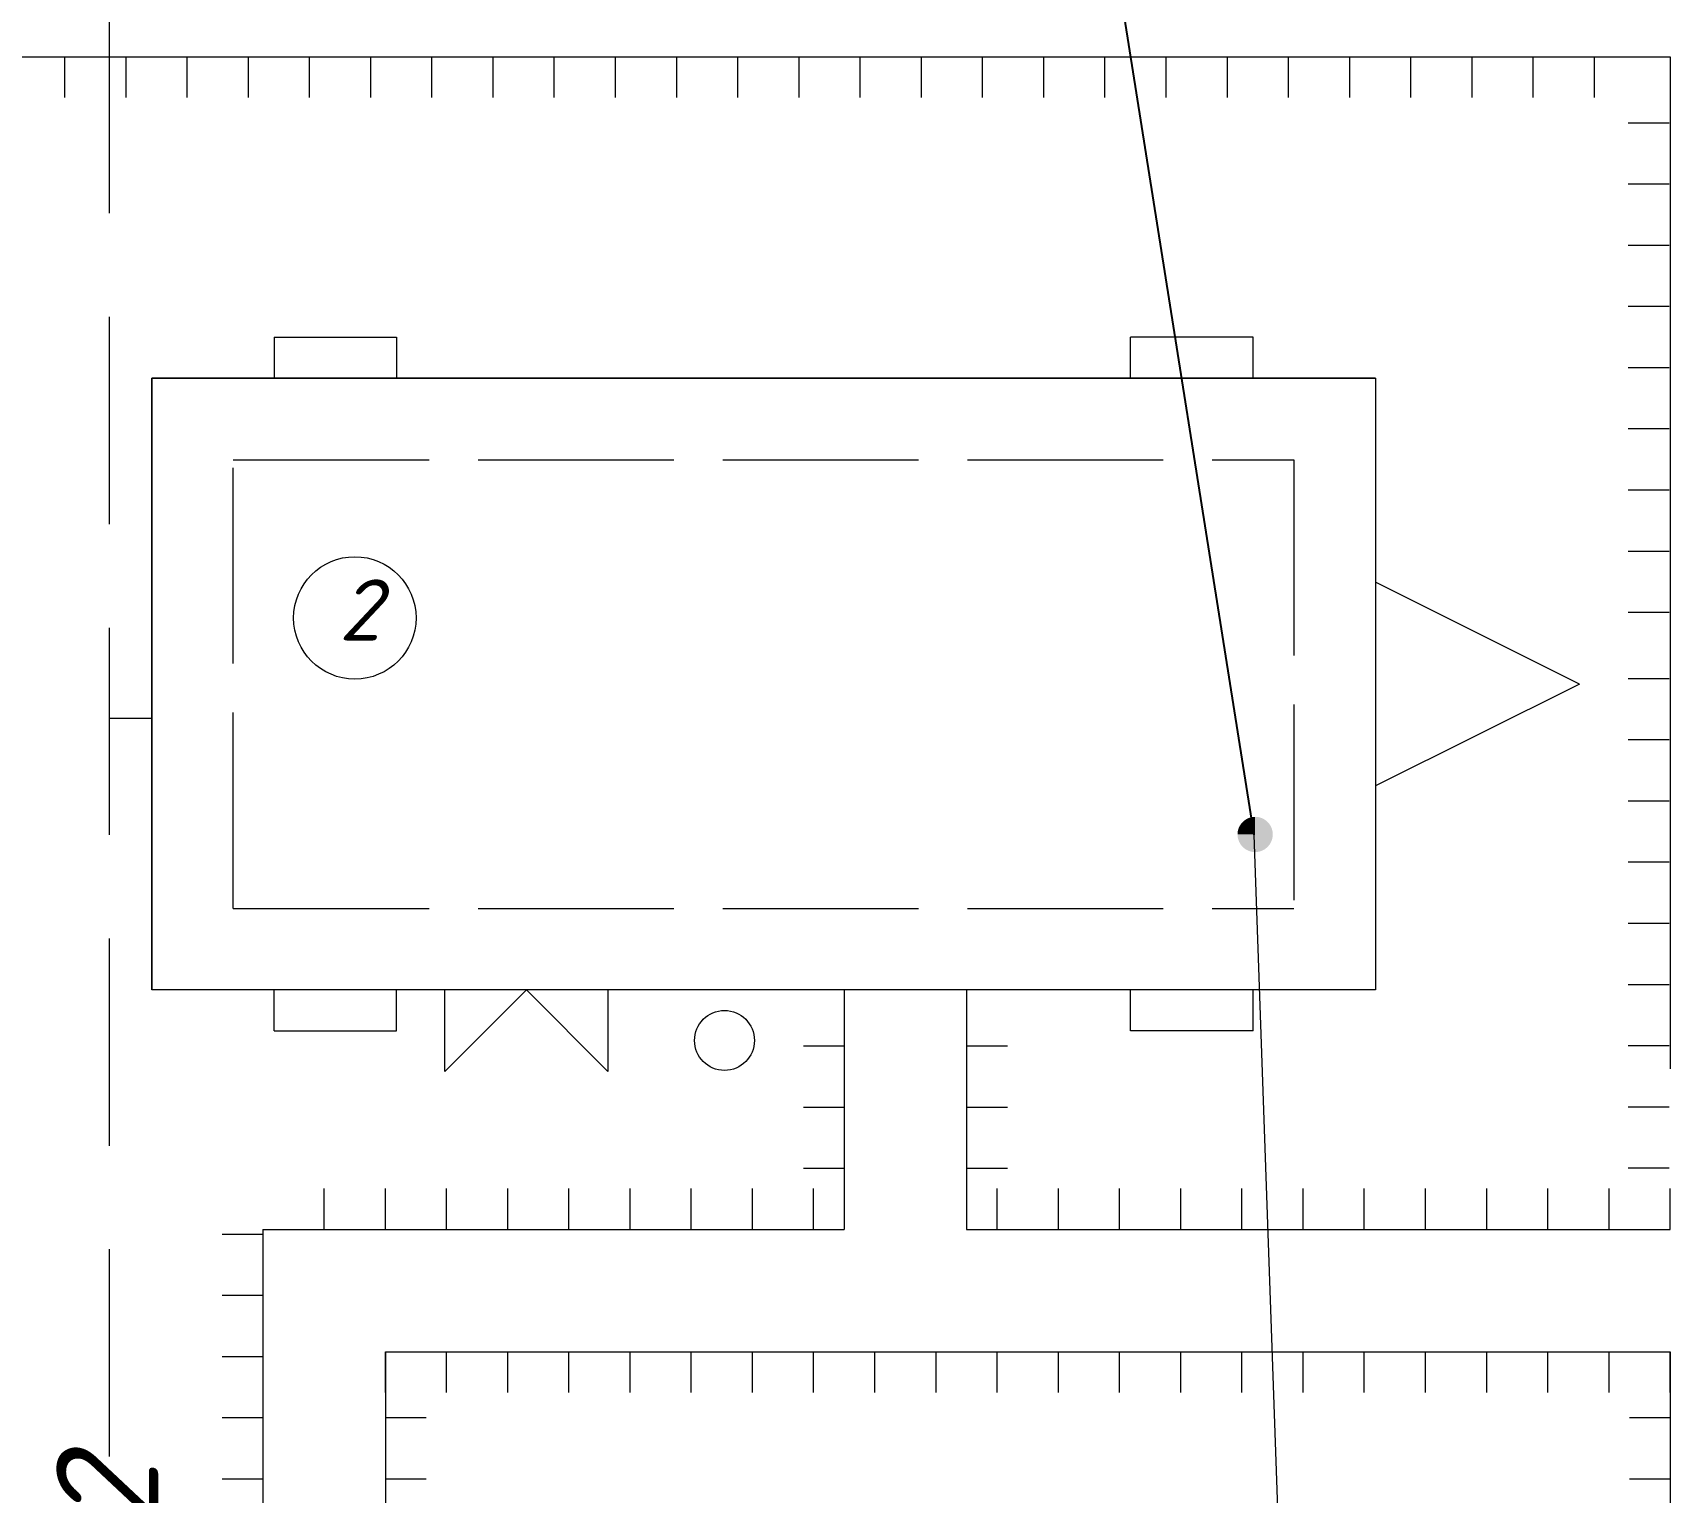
# Model space of a CAD drawing. Header units: millimetres. Extents: x 27137 to 30937, y -4667 to -569.
# Drawn here: x 28946.97 to 28987.11, y -2575.11 to -2539.33 of the extents above; entities that cross this region are included whole.
import ezdxf

# ---------------------------------------------------------------- set-up
doc = ezdxf.new("R2010")
doc.units = ezdxf.units.MM
doc.header["$LTSCALE"] = 0.4
doc.linetypes.add('ACAD_ISO02W100', pattern=[15, 12, -3])
doc.linetypes.add('штриховаяX2', pattern=[38.1, 25.4, -12.7])
doc.styles.add('Isocpeur', font='isocpeui.ttf', dxfattribs={"height": 2.5})

msp = doc.modelspace()

# ---------------------------------------------------------------- hatches: boundary and pattern name
at = {"lineweight": 15}
h = msp.add_hatch(color=256, dxfattribs=at)
h.dxf.hatch_style = 1
h.paths.add_polyline_path([(28976.5017, -2558.9843), (28976.9343, -2558.9843), (28977.3668, -2558.9843, -1)])
h.paths.add_polyline_path([(28976.9343, -2558.5518, -0.4142136), (28977.3668, -2558.9843), (28976.9343, -2558.9843)])
h = msp.add_hatch(color=256, dxfattribs=at)
h.dxf.hatch_style = 1
h.paths.add_polyline_path([(28976.9343, -2558.5518), (28976.9343, -2558.9843), (28976.5017, -2558.9843, -0.4142136)])

# ---------------------------------------------------------------- linework, layer by layer
at = {"ltscale": 0.5}
msp.add_line((28976.9091, -2558.9914), (28971.8391, -2526.9957), dxfattribs=at)
at = {"linetype": 'штриховаяX2', "lineweight": 15, "ltscale": 0.5}
msp.add_line((28948.8411, -2531.0555), (28948.8411, -2574.7976), dxfattribs=at)
at = {"lineweight": 15}
for p, q in [((28939.3395, -2539.9192), (28987.1105, -2539.9192)), ((28947.7525, -2540.9192), (28947.7525, -2539.9192)), ((28947.7525, -2540.9192), (28947.7525, -2539.9192)), ((28949.2525, -2540.9192), (28949.2525, -2539.9192)), ((28949.2525, -2540.9192), (28949.2525, -2539.9192)), ((28950.7525, -2540.9192), (28950.7525, -2539.9192)), ((28950.7525, -2540.9192), (28950.7525, -2539.9192)), ((28952.2525, -2540.9192), (28952.2525, -2539.9192)), ((28952.2525, -2540.9192), (28952.2525, -2539.9192)), ((28953.7525, -2540.9192), (28953.7525, -2539.9192)), ((28953.7525, -2540.9192), (28953.7525, -2539.9192)), ((28953.7525, -2540.9192), (28953.7525, -2539.9192)), ((28953.7525, -2540.9192), (28953.7525, -2539.9192)), ((28955.2525, -2540.9192), (28955.2525, -2539.9192)), ((28955.2525, -2540.9192), (28955.2525, -2539.9192)), ((28956.7525, -2540.9192), (28956.7525, -2539.9192)), ((28956.7525, -2540.9192), (28956.7525, -2539.9192)), ((28958.2525, -2540.9192), (28958.2525, -2539.9192)), ((28958.2525, -2540.9192), (28958.2525, -2539.9192)), ((28959.7525, -2540.9192), (28959.7525, -2539.9192)), ((28959.7525, -2540.9192), (28959.7525, -2539.9192)), ((28961.2525, -2540.9192), (28961.2525, -2539.9192)), ((28961.2525, -2540.9192), (28961.2525, -2539.9192)), ((28962.7525, -2540.9192), (28962.7525, -2539.9192)), ((28962.7525, -2540.9192), (28962.7525, -2539.9192)), ((28964.2525, -2540.9192), (28964.2525, -2539.9192)), ((28964.2525, -2540.9192), (28964.2525, -2539.9192)), ((28964.2525, -2540.9192), (28964.2525, -2539.9192)), ((28964.2525, -2540.9192), (28964.2525, -2539.9192)), ((28965.7525, -2540.9192), (28965.7525, -2539.9192)), ((28965.7525, -2540.9192), (28965.7525, -2539.9192)), ((28967.2525, -2540.9192), (28967.2525, -2539.9192)), ((28967.2525, -2540.9192), (28967.2525, -2539.9192)), ((28968.7525, -2540.9192), (28968.7525, -2539.9192)), ((28968.7525, -2540.9192), (28968.7525, -2539.9192)), ((28970.2525, -2540.9192), (28970.2525, -2539.9192)), ((28970.2525, -2540.9192), (28970.2525, -2539.9192)), ((28971.7525, -2540.9192), (28971.7525, -2539.9192)), ((28971.7525, -2540.9192), (28971.7525, -2539.9192)), ((28973.2525, -2540.9192), (28973.2525, -2539.9192)), ((28973.2525, -2540.9192), (28973.2525, -2539.9192)), ((28974.7525, -2540.9192), (28974.7525, -2539.9192)), ((28974.7525, -2540.9192), (28974.7525, -2539.9192)), ((28974.7525, -2540.9192), (28974.7525, -2539.9192)), ((28974.7525, -2540.9192), (28974.7525, -2539.9192)), ((28976.2525, -2540.9192), (28976.2525, -2539.9192)), ((28976.2525, -2540.9192), (28976.2525, -2539.9192)), ((28977.7525, -2540.9192), (28977.7525, -2539.9192)), ((28977.7525, -2540.9192), (28977.7525, -2539.9192)), ((28979.2525, -2540.9192), (28979.2525, -2539.9192)), ((28979.2525, -2540.9192), (28979.2525, -2539.9192)), ((28980.7525, -2540.9192), (28980.7525, -2539.9192)), ((28980.7525, -2540.9192), (28980.7525, -2539.9192)), ((28982.2525, -2540.9192), (28982.2525, -2539.9192)), ((28982.2525, -2540.9192), (28982.2525, -2539.9192)), ((28983.7525, -2540.9192), (28983.7525, -2539.9192)), ((28983.7525, -2540.9192), (28983.7525, -2539.9192)), ((28985.2525, -2540.9192), (28985.2525, -2539.9192)), ((28985.2525, -2540.9192), (28985.2525, -2539.9192)), ((28987.1105, -2539.9192), (28987.1105, -2564.7342)), ((28987.0811, -2541.5431), (28986.0811, -2541.5431)), ((28987.0811, -2541.5431), (28986.0811, -2541.5431)), ((28987.0811, -2541.5431), (28986.0811, -2541.5431)), ((28987.0811, -2541.5431), (28986.0811, -2541.5431)), ((28987.0811, -2541.5431), (28986.0811, -2541.5431)), ((28987.0811, -2541.5431), (28986.0811, -2541.5431)), ((28987.0811, -2541.5431), (28986.0811, -2541.5431)), ((28987.0811, -2541.5431), (28986.0811, -2541.5431)), ((28987.0811, -2541.5431), (28986.0811, -2541.5431)), ((28987.0811, -2541.5431), (28986.0811, -2541.5431)), ((28987.0811, -2541.5431), (28986.0811, -2541.5431)), ((28987.0811, -2541.5431), (28986.0811, -2541.5431)), ((28987.0811, -2541.5431), (28986.0811, -2541.5431)), ((28987.0811, -2541.5431), (28986.0811, -2541.5431)), ((28987.0811, -2541.5431), (28986.0811, -2541.5431)), ((28987.0811, -2541.5431), (28986.0811, -2541.5431)), ((28987.0811, -2541.5431), (28986.0811, -2541.5431)), ((28987.0811, -2543.0431), (28986.0811, -2543.0431)), ((28987.0811, -2543.0431), (28986.0811, -2543.0431)), ((28987.0811, -2543.0431), (28986.0811, -2543.0431)), ((28987.0811, -2543.0431), (28986.0811, -2543.0431)), ((28987.0811, -2543.0431), (28986.0811, -2543.0431)), ((28987.0811, -2543.0431), (28986.0811, -2543.0431)), ((28987.0811, -2543.0431), (28986.0811, -2543.0431)), ((28987.0811, -2543.0431), (28986.0811, -2543.0431)), ((28987.0811, -2543.0431), (28986.0811, -2543.0431)), ((28987.0811, -2543.0431), (28986.0811, -2543.0431)), ((28987.0811, -2543.0431), (28986.0811, -2543.0431)), ((28987.0811, -2544.5431), (28986.0811, -2544.5431)), ((28987.0811, -2544.5431), (28986.0811, -2544.5431)), ((28987.0811, -2544.5431), (28986.0811, -2544.5431)), ((28987.0811, -2544.5431), (28986.0811, -2544.5431)), ((28987.0811, -2544.5431), (28986.0811, -2544.5431)), ((28987.0811, -2544.5431), (28986.0811, -2544.5431)), ((28987.0811, -2544.5431), (28986.0811, -2544.5431)), ((28987.0811, -2544.5431), (28986.0811, -2544.5431)), ((28987.0811, -2544.5431), (28986.0811, -2544.5431)), ((28987.0811, -2544.5431), (28986.0811, -2544.5431)), ((28987.0811, -2544.5431), (28986.0811, -2544.5431)), ((28987.0811, -2544.5431), (28986.0811, -2544.5431)), ((28987.0811, -2544.5431), (28986.0811, -2544.5431)), ((28987.0811, -2546.0431), (28986.0811, -2546.0431)), ((28987.0811, -2546.0431), (28986.0811, -2546.0431)), ((28987.0811, -2546.0431), (28986.0811, -2546.0431)), ((28987.0811, -2546.0431), (28986.0811, -2546.0431)), ((28987.0811, -2546.0431), (28986.0811, -2546.0431)), ((28987.0811, -2546.0431), (28986.0811, -2546.0431)), ((28987.0811, -2546.0431), (28986.0811, -2546.0431)), ((28987.0811, -2546.0431), (28986.0811, -2546.0431)), ((28987.0811, -2546.0431), (28986.0811, -2546.0431)), ((28987.0811, -2546.0431), (28986.0811, -2546.0431)), ((28987.0811, -2546.0431), (28986.0811, -2546.0431)), ((28987.0811, -2546.0431), (28986.0811, -2546.0431)), ((28987.0811, -2546.0431), (28986.0811, -2546.0431)), ((28987.0811, -2546.0431), (28986.0811, -2546.0431)), ((28987.0811, -2546.0431), (28986.0811, -2546.0431)), ((28987.0811, -2546.0431), (28986.0811, -2546.0431)), ((28987.0811, -2546.0431), (28986.0811, -2546.0431)), ((28952.8822, -2546.7956), (28955.8822, -2546.7956)), ((28952.8822, -2546.7956), (28952.8822, -2547.7956)), ((28955.8822, -2546.7956), (28955.8822, -2547.7956)), ((28976.8822, -2546.7956), (28973.8822, -2546.7956)), ((28973.8822, -2547.7956), (28973.8822, -2546.7956)), ((28976.8822, -2547.7956), (28976.8822, -2546.7956)), ((28987.0811, -2547.5431), (28986.0811, -2547.5431)), ((28987.0811, -2547.5431), (28986.0811, -2547.5431)), ((28987.0811, -2547.5431), (28986.0811, -2547.5431)), ((28987.0811, -2547.5431), (28986.0811, -2547.5431)), ((28987.0811, -2547.5431), (28986.0811, -2547.5431)), ((28987.0811, -2547.5431), (28986.0811, -2547.5431)), ((28987.0811, -2547.5431), (28986.0811, -2547.5431)), ((28987.0811, -2547.5431), (28986.0811, -2547.5431)), ((28987.0811, -2547.5431), (28986.0811, -2547.5431)), ((28987.0811, -2547.5431), (28986.0811, -2547.5431)), ((28987.0811, -2547.5431), (28986.0811, -2547.5431)), ((28987.0811, -2547.5431), (28986.0811, -2547.5431)), ((28987.0811, -2547.5431), (28986.0811, -2547.5431)), ((28987.0811, -2547.5431), (28986.0811, -2547.5431)), ((28987.0811, -2547.5431), (28986.0811, -2547.5431)), ((28987.0811, -2547.5431), (28986.0811, -2547.5431)), ((28987.0811, -2547.5431), (28986.0811, -2547.5431)), ((28987.0811, -2547.5431), (28986.0811, -2547.5431)), ((28987.0811, -2547.5431), (28986.0811, -2547.5431)), ((28987.0811, -2547.5431), (28986.0811, -2547.5431)), ((28987.0811, -2547.5431), (28986.0811, -2547.5431)), ((28987.0811, -2547.5431), (28986.0811, -2547.5431)), ((28987.0811, -2547.5431), (28986.0811, -2547.5431)), ((28987.0811, -2547.5431), (28986.0811, -2547.5431)), ((28979.8822, -2547.7956), (28949.8822, -2547.7956)), ((28949.8822, -2547.7956), (28949.8822, -2562.7956)), ((28949.8822, -2547.7956), (28979.8822, -2547.7956)), ((28949.8822, -2562.7956), (28949.8822, -2547.7956)), ((28979.8822, -2547.7956), (28979.8822, -2562.7956)), ((28987.0811, -2549.0431), (28986.0811, -2549.0431)), ((28987.0811, -2549.0431), (28986.0811, -2549.0431)), ((28987.0811, -2549.0431), (28986.0811, -2549.0431)), ((28987.0811, -2549.0431), (28986.0811, -2549.0431)), ((28987.0811, -2549.0431), (28986.0811, -2549.0431)), ((28987.0811, -2549.0431), (28986.0811, -2549.0431)), ((28987.0811, -2549.0431), (28986.0811, -2549.0431)), ((28987.0811, -2549.0431), (28986.0811, -2549.0431)), ((28987.0811, -2549.0431), (28986.0811, -2549.0431)), ((28987.0811, -2549.0431), (28986.0811, -2549.0431)), ((28987.0811, -2549.0431), (28986.0811, -2549.0431)), ((28987.0811, -2549.0431), (28986.0811, -2549.0431)), ((28987.0811, -2549.0431), (28986.0811, -2549.0431)), ((28987.0811, -2549.0431), (28986.0811, -2549.0431)), ((28987.0811, -2549.0431), (28986.0811, -2549.0431)), ((28987.0811, -2549.0431), (28986.0811, -2549.0431)), ((28987.0811, -2549.0431), (28986.0811, -2549.0431)), ((28987.0811, -2550.5431), (28986.0811, -2550.5431)), ((28987.0811, -2550.5431), (28986.0811, -2550.5431)), ((28987.0811, -2550.5431), (28986.0811, -2550.5431)), ((28987.0811, -2550.5431), (28986.0811, -2550.5431)), ((28987.0811, -2550.5431), (28986.0811, -2550.5431)), ((28987.0811, -2550.5431), (28986.0811, -2550.5431)), ((28987.0811, -2550.5431), (28986.0811, -2550.5431)), ((28987.0811, -2550.5431), (28986.0811, -2550.5431)), ((28987.0811, -2550.5431), (28986.0811, -2550.5431)), ((28987.0811, -2550.5431), (28986.0811, -2550.5431)), ((28987.0811, -2550.5431), (28986.0811, -2550.5431)), ((28987.0811, -2552.0431), (28986.0811, -2552.0431)), ((28987.0811, -2552.0431), (28986.0811, -2552.0431)), ((28987.0811, -2552.0431), (28986.0811, -2552.0431)), ((28987.0811, -2552.0431), (28986.0811, -2552.0431)), ((28987.0811, -2552.0431), (28986.0811, -2552.0431)), ((28987.0811, -2552.0431), (28986.0811, -2552.0431)), ((28987.0811, -2552.0431), (28986.0811, -2552.0431)), ((28987.0811, -2552.0431), (28986.0811, -2552.0431)), ((28987.0811, -2552.0431), (28986.0811, -2552.0431)), ((28987.0811, -2552.0431), (28986.0811, -2552.0431)), ((28987.0811, -2552.0431), (28986.0811, -2552.0431)), ((28987.0811, -2552.0431), (28986.0811, -2552.0431)), ((28987.0811, -2552.0431), (28986.0811, -2552.0431)), ((28987.0811, -2552.0431), (28986.0811, -2552.0431)), ((28987.0811, -2552.0431), (28986.0811, -2552.0431)), ((28987.0811, -2552.0431), (28986.0811, -2552.0431)), ((28987.0811, -2552.0431), (28986.0811, -2552.0431)), ((28987.0811, -2552.0431), (28986.0811, -2552.0431)), ((28987.0811, -2552.0431), (28986.0811, -2552.0431)), ((28987.0811, -2552.0431), (28986.0811, -2552.0431)), ((28987.0811, -2552.0431), (28986.0811, -2552.0431)), ((28984.8822, -2555.2956), (28979.8822, -2552.7956)), ((28987.0811, -2553.5431), (28986.0811, -2553.5431)), ((28987.0811, -2553.5431), (28986.0811, -2553.5431)), ((28987.0811, -2553.5431), (28986.0811, -2553.5431)), ((28987.0811, -2553.5431), (28986.0811, -2553.5431)), ((28987.0811, -2553.5431), (28986.0811, -2553.5431)), ((28987.0811, -2553.5431), (28986.0811, -2553.5431)), ((28987.0811, -2553.5431), (28986.0811, -2553.5431)), ((28987.0811, -2553.5431), (28986.0811, -2553.5431)), ((28987.0811, -2553.5431), (28986.0811, -2553.5431)), ((28987.0811, -2553.5431), (28986.0811, -2553.5431)), ((28987.0811, -2553.5431), (28986.0811, -2553.5431)), ((28987.0811, -2553.5431), (28986.0811, -2553.5431)), ((28987.0811, -2553.5431), (28986.0811, -2553.5431)), ((28987.0811, -2553.5431), (28986.0811, -2553.5431)), ((28987.0811, -2553.5431), (28986.0811, -2553.5431)), ((28987.0811, -2553.5431), (28986.0811, -2553.5431)), ((28987.0811, -2553.5431), (28986.0811, -2553.5431)), ((28987.0811, -2553.5431), (28986.0811, -2553.5431)), ((28987.0811, -2553.5431), (28986.0811, -2553.5431)), ((28987.0811, -2553.5431), (28986.0811, -2553.5431)), ((28987.0811, -2553.5431), (28986.0811, -2553.5431)), ((28987.0811, -2553.5431), (28986.0811, -2553.5431)), ((28987.0811, -2553.5431), (28986.0811, -2553.5431)), ((28987.0811, -2553.5431), (28986.0811, -2553.5431)), ((28987.0811, -2553.5431), (28986.0811, -2553.5431)), ((28987.0811, -2553.5431), (28986.0811, -2553.5431)), ((28987.0811, -2553.5431), (28986.0811, -2553.5431)), ((28987.0811, -2553.5431), (28986.0811, -2553.5431)), ((28987.0811, -2553.5431), (28986.0811, -2553.5431)), ((28987.0811, -2553.5431), (28986.0811, -2553.5431)), ((28987.0811, -2553.5431), (28986.0811, -2553.5431)), ((28987.0811, -2553.5431), (28986.0811, -2553.5431)), ((28987.0811, -2553.5431), (28986.0811, -2553.5431)), ((28987.0811, -2553.5431), (28986.0811, -2553.5431)), ((28987.0811, -2553.5431), (28986.0811, -2553.5431)), ((28987.0811, -2553.5431), (28986.0811, -2553.5431)), ((28987.0811, -2553.5431), (28986.0811, -2553.5431)), ((28987.0811, -2553.5431), (28986.0811, -2553.5431)), ((28987.0811, -2553.5431), (28986.0811, -2553.5431)), ((28987.0811, -2553.5431), (28986.0811, -2553.5431)), ((28987.0811, -2553.5431), (28986.0811, -2553.5431)), ((28987.0811, -2553.5431), (28986.0811, -2553.5431)), ((28987.0811, -2553.5431), (28986.0811, -2553.5431)), ((28987.0811, -2553.5431), (28986.0811, -2553.5431)), ((28987.0811, -2553.5431), (28986.0811, -2553.5431)), ((28987.0811, -2553.5431), (28986.0811, -2553.5431)), ((28987.0811, -2553.5431), (28986.0811, -2553.5431)), ((28987.0811, -2553.5431), (28986.0811, -2553.5431)), ((28987.0811, -2553.5431), (28986.0811, -2553.5431)), ((28987.0811, -2553.5431), (28986.0811, -2553.5431)), ((28987.0811, -2553.5431), (28986.0811, -2553.5431)), ((28987.0811, -2553.5431), (28986.0811, -2553.5431)), ((28987.0811, -2553.5431), (28986.0811, -2553.5431)), ((28987.0811, -2553.5431), (28986.0811, -2553.5431)), ((28987.0811, -2553.5431), (28986.0811, -2553.5431)), ((28987.0811, -2553.5431), (28986.0811, -2553.5431)), ((28987.0811, -2553.5431), (28986.0811, -2553.5431)), ((28987.0811, -2553.5431), (28986.0811, -2553.5431)), ((28987.0811, -2553.5431), (28986.0811, -2553.5431)), ((28987.0811, -2553.5431), (28986.0811, -2553.5431)), ((28987.0811, -2553.5431), (28986.0811, -2553.5431)), ((28987.0811, -2553.5431), (28986.0811, -2553.5431)), ((28987.0811, -2553.5431), (28986.0811, -2553.5431)), ((28987.0811, -2553.5431), (28986.0811, -2553.5431)), ((28987.0811, -2553.5431), (28986.0811, -2553.5431)), ((28987.0811, -2553.5431), (28986.0811, -2553.5431)), ((28987.0811, -2553.5431), (28986.0811, -2553.5431)), ((28987.0811, -2555.167), (28986.0811, -2555.167)), ((28987.0811, -2555.167), (28986.0811, -2555.167)), ((28987.0811, -2555.167), (28986.0811, -2555.167)), ((28987.0811, -2555.167), (28986.0811, -2555.167)), ((28987.0811, -2555.167), (28986.0811, -2555.167)), ((28987.0811, -2555.167), (28986.0811, -2555.167)), ((28987.0811, -2555.167), (28986.0811, -2555.167)), ((28987.0811, -2555.167), (28986.0811, -2555.167)), ((28987.0811, -2555.167), (28986.0811, -2555.167)), ((28987.0811, -2555.167), (28986.0811, -2555.167)), ((28987.0811, -2555.167), (28986.0811, -2555.167)), ((28987.0811, -2555.167), (28986.0811, -2555.167)), ((28987.0811, -2555.167), (28986.0811, -2555.167)), ((28987.0811, -2555.167), (28986.0811, -2555.167)), ((28987.0811, -2555.167), (28986.0811, -2555.167)), ((28987.0811, -2555.167), (28986.0811, -2555.167)), ((28987.0811, -2555.167), (28986.0811, -2555.167)), ((28987.0811, -2555.167), (28986.0811, -2555.167)), ((28987.0811, -2555.167), (28986.0811, -2555.167)), ((28987.0811, -2555.167), (28986.0811, -2555.167)), ((28987.0811, -2555.167), (28986.0811, -2555.167)), ((28987.0811, -2555.167), (28986.0811, -2555.167)), ((28987.0811, -2555.167), (28986.0811, -2555.167)), ((28987.0811, -2555.167), (28986.0811, -2555.167)), ((28987.0811, -2555.167), (28986.0811, -2555.167)), ((28984.8822, -2555.2956), (28979.8822, -2557.7956)), ((28987.0811, -2556.667), (28986.0811, -2556.667)), ((28987.0811, -2556.667), (28986.0811, -2556.667)), ((28987.0811, -2556.667), (28986.0811, -2556.667)), ((28987.0811, -2556.667), (28986.0811, -2556.667)), ((28987.0811, -2556.667), (28986.0811, -2556.667)), ((28987.0811, -2556.667), (28986.0811, -2556.667)), ((28987.0811, -2556.667), (28986.0811, -2556.667)), ((28987.0811, -2556.667), (28986.0811, -2556.667)), ((28987.0811, -2556.667), (28986.0811, -2556.667)), ((28987.0811, -2556.667), (28986.0811, -2556.667)), ((28987.0811, -2556.667), (28986.0811, -2556.667)), ((28987.0811, -2556.667), (28986.0811, -2556.667)), ((28987.0811, -2556.667), (28986.0811, -2556.667)), ((28987.0811, -2556.667), (28986.0811, -2556.667)), ((28987.0811, -2556.667), (28986.0811, -2556.667)), ((28987.0811, -2556.667), (28986.0811, -2556.667)), ((28987.0811, -2556.667), (28986.0811, -2556.667)), ((28987.0811, -2558.167), (28986.0811, -2558.167)), ((28987.0811, -2558.167), (28986.0811, -2558.167)), ((28987.0811, -2558.167), (28986.0811, -2558.167)), ((28987.0811, -2558.167), (28986.0811, -2558.167)), ((28987.0811, -2558.167), (28986.0811, -2558.167)), ((28987.0811, -2558.167), (28986.0811, -2558.167)), ((28987.0811, -2558.167), (28986.0811, -2558.167)), ((28987.0811, -2558.167), (28986.0811, -2558.167)), ((28987.0811, -2558.167), (28986.0811, -2558.167)), ((28987.0811, -2558.167), (28986.0811, -2558.167)), ((28987.0811, -2558.167), (28986.0811, -2558.167)), ((28987.0811, -2559.667), (28986.0811, -2559.667)), ((28987.0811, -2559.667), (28986.0811, -2559.667)), ((28987.0811, -2559.667), (28986.0811, -2559.667)), ((28987.0811, -2559.667), (28986.0811, -2559.667)), ((28987.0811, -2559.667), (28986.0811, -2559.667)), ((28987.0811, -2559.667), (28986.0811, -2559.667)), ((28987.0811, -2559.667), (28986.0811, -2559.667)), ((28987.0811, -2559.667), (28986.0811, -2559.667)), ((28987.0811, -2559.667), (28986.0811, -2559.667)), ((28987.0811, -2559.667), (28986.0811, -2559.667)), ((28987.0811, -2559.667), (28986.0811, -2559.667)), ((28987.0811, -2559.667), (28986.0811, -2559.667)), ((28987.0811, -2559.667), (28986.0811, -2559.667)), ((28987.0811, -2561.167), (28986.0811, -2561.167)), ((28987.0811, -2561.167), (28986.0811, -2561.167)), ((28987.0811, -2561.167), (28986.0811, -2561.167)), ((28987.0811, -2561.167), (28986.0811, -2561.167)), ((28987.0811, -2561.167), (28986.0811, -2561.167)), ((28987.0811, -2561.167), (28986.0811, -2561.167)), ((28987.0811, -2561.167), (28986.0811, -2561.167)), ((28987.0811, -2561.167), (28986.0811, -2561.167)), ((28987.0811, -2561.167), (28986.0811, -2561.167)), ((28987.0811, -2561.167), (28986.0811, -2561.167)), ((28987.0811, -2561.167), (28986.0811, -2561.167)), ((28987.0811, -2561.167), (28986.0811, -2561.167)), ((28987.0811, -2561.167), (28986.0811, -2561.167)), ((28987.0811, -2561.167), (28986.0811, -2561.167)), ((28987.0811, -2561.167), (28986.0811, -2561.167)), ((28987.0811, -2561.167), (28986.0811, -2561.167)), ((28987.0811, -2561.167), (28986.0811, -2561.167)), ((28979.8822, -2562.7956), (28949.8822, -2562.7956)), ((28952.8822, -2563.7956), (28952.8822, -2562.7956)), ((28955.8822, -2563.7956), (28955.8822, -2562.7956)), ((28957.0677, -2564.7956), (28957.0677, -2562.7956)), ((28957.0677, -2564.7956), (28959.0677, -2562.7956)), ((28959.0677, -2562.7956), (28961.0677, -2564.7956)), ((28961.0677, -2562.7956), (28961.0677, -2564.7956)), ((28966.8605, -2562.7956), (28966.8605, -2568.667)), ((28966.8605, -2562.7956), (28966.8605, -2568.667)), ((28969.8605, -2562.7956), (28969.8605, -2568.667)), ((28976.8822, -2563.7956), (28976.8822, -2562.7956)), ((28987.0811, -2562.667), (28986.0811, -2562.667)), ((28987.0811, -2562.667), (28986.0811, -2562.667)), ((28987.0811, -2562.667), (28986.0811, -2562.667)), ((28987.0811, -2562.667), (28986.0811, -2562.667)), ((28987.0811, -2562.667), (28986.0811, -2562.667)), ((28987.0811, -2562.667), (28986.0811, -2562.667)), ((28987.0811, -2562.667), (28986.0811, -2562.667)), ((28987.0811, -2562.667), (28986.0811, -2562.667)), ((28987.0811, -2562.667), (28986.0811, -2562.667)), ((28987.0811, -2562.667), (28986.0811, -2562.667)), ((28987.0811, -2562.667), (28986.0811, -2562.667)), ((28987.0811, -2562.667), (28986.0811, -2562.667)), ((28987.0811, -2562.667), (28986.0811, -2562.667)), ((28987.0811, -2562.667), (28986.0811, -2562.667)), ((28987.0811, -2562.667), (28986.0811, -2562.667)), ((28987.0811, -2562.667), (28986.0811, -2562.667)), ((28987.0811, -2562.667), (28986.0811, -2562.667)), ((28987.0811, -2562.667), (28986.0811, -2562.667)), ((28987.0811, -2562.667), (28986.0811, -2562.667)), ((28987.0811, -2562.667), (28986.0811, -2562.667)), ((28987.0811, -2562.667), (28986.0811, -2562.667)), ((28987.0811, -2562.667), (28986.0811, -2562.667)), ((28987.0811, -2562.667), (28986.0811, -2562.667)), ((28987.0811, -2562.667), (28986.0811, -2562.667)), ((28952.8822, -2563.7956), (28955.8822, -2563.7956)), ((28976.8822, -2563.7956), (28973.8822, -2563.7956)), ((28965.8605, -2564.167), (28966.8605, -2564.167)), ((28965.8605, -2564.167), (28966.8605, -2564.167)), ((28969.8605, -2564.167), (28970.8605, -2564.167)), ((28969.8605, -2564.167), (28970.8605, -2564.167)), ((28987.0811, -2564.167), (28986.0811, -2564.167)), ((28987.0811, -2564.167), (28986.0811, -2564.167)), ((28987.0811, -2564.167), (28986.0811, -2564.167)), ((28987.0811, -2564.167), (28986.0811, -2564.167)), ((28987.0811, -2564.167), (28986.0811, -2564.167)), ((28987.0811, -2564.167), (28986.0811, -2564.167)), ((28987.0811, -2564.167), (28986.0811, -2564.167)), ((28987.0811, -2564.167), (28986.0811, -2564.167)), ((28987.0811, -2564.167), (28986.0811, -2564.167)), ((28987.0811, -2564.167), (28986.0811, -2564.167)), ((28987.0811, -2564.167), (28986.0811, -2564.167)), ((28987.0811, -2564.167), (28986.0811, -2564.167)), ((28987.0811, -2564.167), (28986.0811, -2564.167)), ((28987.0811, -2564.167), (28986.0811, -2564.167)), ((28987.0811, -2564.167), (28986.0811, -2564.167)), ((28987.0811, -2564.167), (28986.0811, -2564.167)), ((28987.0811, -2564.167), (28986.0811, -2564.167)), ((28965.8605, -2565.667), (28966.8605, -2565.667)), ((28965.8605, -2565.667), (28966.8605, -2565.667)), ((28969.8605, -2565.667), (28970.8605, -2565.667)), ((28969.8605, -2565.667), (28970.8605, -2565.667)), ((28987.0811, -2565.667), (28986.0811, -2565.667)), ((28987.0811, -2565.667), (28986.0811, -2565.667)), ((28987.0811, -2565.667), (28986.0811, -2565.667)), ((28987.0811, -2565.667), (28986.0811, -2565.667)), ((28987.0811, -2565.667), (28986.0811, -2565.667)), ((28987.0811, -2565.667), (28986.0811, -2565.667)), ((28987.0811, -2565.667), (28986.0811, -2565.667)), ((28987.0811, -2565.667), (28986.0811, -2565.667)), ((28987.0811, -2565.667), (28986.0811, -2565.667)), ((28987.0811, -2565.667), (28986.0811, -2565.667)), ((28987.0811, -2565.667), (28986.0811, -2565.667)), ((28965.8605, -2567.167), (28966.8605, -2567.167)), ((28969.8605, -2567.167), (28970.8605, -2567.167)), ((28987.0811, -2567.167), (28986.0811, -2567.167)), ((28987.0811, -2567.167), (28986.0811, -2567.167)), ((28987.0811, -2567.167), (28986.0811, -2567.167)), ((28987.0811, -2567.167), (28986.0811, -2567.167)), ((28987.0811, -2567.167), (28986.0811, -2567.167)), ((28987.0811, -2567.167), (28986.0811, -2567.167)), ((28987.0811, -2567.167), (28986.0811, -2567.167)), ((28987.0811, -2567.167), (28986.0811, -2567.167)), ((28987.0811, -2567.167), (28986.0811, -2567.167)), ((28987.0811, -2567.167), (28986.0811, -2567.167)), ((28987.0811, -2567.167), (28986.0811, -2567.167)), ((28987.0811, -2567.167), (28986.0811, -2567.167)), ((28987.0811, -2567.167), (28986.0811, -2567.167)), ((28987.0811, -2567.167), (28986.0811, -2567.167)), ((28987.0811, -2567.167), (28986.0811, -2567.167)), ((28987.0811, -2567.167), (28986.0811, -2567.167)), ((28987.0811, -2567.167), (28986.0811, -2567.167)), ((28987.0811, -2567.167), (28986.0811, -2567.167)), ((28987.0811, -2567.167), (28986.0811, -2567.167)), ((28987.0811, -2567.167), (28986.0811, -2567.167)), ((28987.0811, -2567.167), (28986.0811, -2567.167)), ((28954.1105, -2568.667), (28954.1105, -2567.667)), ((28954.1105, -2568.667), (28954.1105, -2567.667)), ((28955.6105, -2568.667), (28955.6105, -2567.667)), ((28955.6105, -2568.667), (28955.6105, -2567.667)), ((28957.1105, -2568.667), (28957.1105, -2567.667)), ((28957.1105, -2568.667), (28957.1105, -2567.667)), ((28958.6105, -2568.667), (28958.6105, -2567.667)), ((28958.6105, -2568.667), (28958.6105, -2567.667)), ((28960.1105, -2568.667), (28960.1105, -2567.667)), ((28960.1105, -2568.667), (28960.1105, -2567.667)), ((28961.6105, -2568.667), (28961.6105, -2567.667)), ((28961.6105, -2568.667), (28961.6105, -2567.667)), ((28963.1105, -2568.667), (28963.1105, -2567.667)), ((28963.1105, -2568.667), (28963.1105, -2567.667)), ((28964.6105, -2568.667), (28964.6105, -2567.667)), ((28964.6105, -2568.667), (28964.6105, -2567.667)), ((28966.1105, -2568.667), (28966.1105, -2567.667)), ((28966.1105, -2568.667), (28966.1105, -2567.667)), ((28966.1105, -2568.667), (28966.1105, -2567.667)), ((28966.1105, -2568.667), (28966.1105, -2567.667)), ((28970.6105, -2568.667), (28970.6105, -2567.667)), ((28970.6105, -2568.667), (28970.6105, -2567.667)), ((28972.1105, -2568.667), (28972.1105, -2567.667)), ((28972.1105, -2568.667), (28972.1105, -2567.667)), ((28973.6105, -2568.667), (28973.6105, -2567.667)), ((28973.6105, -2568.667), (28973.6105, -2567.667)), ((28975.1105, -2568.667), (28975.1105, -2567.667)), ((28975.1105, -2568.667), (28975.1105, -2567.667)), ((28976.6105, -2568.667), (28976.6105, -2567.667)), ((28976.6105, -2568.667), (28976.6105, -2567.667)), ((28978.1105, -2568.667), (28978.1105, -2567.667)), ((28978.1105, -2568.667), (28978.1105, -2567.667)), ((28978.1105, -2568.667), (28978.1105, -2567.667)), ((28978.1105, -2568.667), (28978.1105, -2567.667)), ((28979.6105, -2568.667), (28979.6105, -2567.667)), ((28979.6105, -2568.667), (28979.6105, -2567.667)), ((28981.1105, -2568.667), (28981.1105, -2567.667)), ((28981.1105, -2568.667), (28981.1105, -2567.667)), ((28982.6105, -2568.667), (28982.6105, -2567.667)), ((28982.6105, -2568.667), (28982.6105, -2567.667)), ((28984.1105, -2568.667), (28984.1105, -2567.667)), ((28984.1105, -2568.667), (28984.1105, -2567.667)), ((28985.6105, -2568.667), (28985.6105, -2567.667)), ((28985.6105, -2568.667), (28985.6105, -2567.667)), ((28987.1105, -2568.667), (28987.1105, -2567.667)), ((28987.1105, -2568.667), (28987.1105, -2567.667)), ((28952.6105, -2568.7909), (28951.6105, -2568.7909)), ((28952.6105, -2568.7909), (28951.6105, -2568.7909)), ((28952.6105, -2568.7909), (28951.6105, -2568.7909)), ((28952.6105, -2568.667), (28952.6105, -2613.9796)), ((28952.6105, -2568.667), (28966.8605, -2568.667)), ((28952.6105, -2568.667), (28954.1105, -2568.667)), ((28969.8605, -2568.667), (28987.1105, -2568.667)), ((28952.6105, -2570.2909), (28951.6105, -2570.2909)), ((28952.6105, -2570.2909), (28951.6105, -2570.2909)), ((28952.6105, -2570.2909), (28951.6105, -2570.2909)), ((28952.6105, -2570.2909), (28951.6105, -2570.2909)), ((28952.6105, -2570.2909), (28951.6105, -2570.2909)), ((28952.6105, -2571.7909), (28951.6105, -2571.7909)), ((28952.6105, -2571.7909), (28951.6105, -2571.7909)), ((28952.6105, -2571.7909), (28951.6105, -2571.7909)), ((28952.6105, -2571.7909), (28951.6105, -2571.7909)), ((28952.6105, -2571.7909), (28951.6105, -2571.7909)), ((28952.6105, -2571.7909), (28951.6105, -2571.7909)), ((28952.6105, -2571.7909), (28951.6105, -2571.7909)), ((28952.6105, -2571.7909), (28951.6105, -2571.7909)), ((28952.6105, -2571.7909), (28951.6105, -2571.7909)), ((28952.6105, -2571.7909), (28951.6105, -2571.7909)), ((28952.6105, -2571.7909), (28951.6105, -2571.7909)), ((28955.6105, -2571.667), (28955.6105, -2594.3253)), ((28955.6105, -2571.667), (28963.1105, -2571.667)), ((28955.6105, -2571.667), (28987.1105, -2571.667)), ((28955.6105, -2572.667), (28955.6105, -2571.667)), ((28955.6105, -2572.667), (28955.6105, -2571.667)), ((28957.1105, -2572.667), (28957.1105, -2571.667)), ((28957.1105, -2572.667), (28957.1105, -2571.667)), ((28958.6105, -2572.667), (28958.6105, -2571.667)), ((28958.6105, -2572.667), (28958.6105, -2571.667)), ((28960.1105, -2572.667), (28960.1105, -2571.667)), ((28960.1105, -2572.667), (28960.1105, -2571.667)), ((28961.6105, -2572.667), (28961.6105, -2571.667)), ((28961.6105, -2572.667), (28961.6105, -2571.667)), ((28963.1105, -2572.667), (28963.1105, -2571.667)), ((28963.1105, -2572.667), (28963.1105, -2571.667)), ((28964.6105, -2572.667), (28964.6105, -2571.667)), ((28964.6105, -2572.667), (28964.6105, -2571.667)), ((28966.1105, -2572.667), (28966.1105, -2571.667)), ((28966.1105, -2572.667), (28966.1105, -2571.667)), ((28966.1105, -2572.667), (28966.1105, -2571.667)), ((28966.1105, -2572.667), (28966.1105, -2571.667)), ((28967.6105, -2572.667), (28967.6105, -2571.667)), ((28967.6105, -2572.667), (28967.6105, -2571.667)), ((28969.1105, -2572.667), (28969.1105, -2571.667)), ((28969.1105, -2572.667), (28969.1105, -2571.667)), ((28970.6105, -2572.667), (28970.6105, -2571.667)), ((28970.6105, -2572.667), (28970.6105, -2571.667)), ((28972.1105, -2572.667), (28972.1105, -2571.667)), ((28972.1105, -2572.667), (28972.1105, -2571.667)), ((28973.6105, -2572.667), (28973.6105, -2571.667)), ((28973.6105, -2572.667), (28973.6105, -2571.667)), ((28975.1105, -2572.667), (28975.1105, -2571.667)), ((28975.1105, -2572.667), (28975.1105, -2571.667)), ((28976.6105, -2572.667), (28976.6105, -2571.667)), ((28976.6105, -2572.667), (28976.6105, -2571.667)), ((28978.1105, -2572.667), (28978.1105, -2571.667)), ((28978.1105, -2572.667), (28978.1105, -2571.667)), ((28978.1105, -2572.667), (28978.1105, -2571.667)), ((28978.1105, -2572.667), (28978.1105, -2571.667)), ((28979.6105, -2572.667), (28979.6105, -2571.667)), ((28979.6105, -2572.667), (28979.6105, -2571.667)), ((28981.1105, -2572.667), (28981.1105, -2571.667)), ((28981.1105, -2572.667), (28981.1105, -2571.667)), ((28982.6105, -2572.667), (28982.6105, -2571.667)), ((28982.6105, -2572.667), (28982.6105, -2571.667)), ((28984.1105, -2572.667), (28984.1105, -2571.667)), ((28984.1105, -2572.667), (28984.1105, -2571.667)), ((28985.6105, -2572.667), (28985.6105, -2571.667)), ((28985.6105, -2572.667), (28985.6105, -2571.667)), ((28987.1105, -2572.667), (28987.1105, -2571.667)), ((28987.1105, -2572.667), (28987.1105, -2571.667)), ((28987.1105, -2571.667), (28987.1105, -2633.0328)), ((28952.6105, -2573.2909), (28951.6105, -2573.2909)), ((28952.6105, -2573.2909), (28951.6105, -2573.2909)), ((28952.6105, -2573.2909), (28951.6105, -2573.2909)), ((28952.6105, -2573.2909), (28951.6105, -2573.2909)), ((28952.6105, -2573.2909), (28951.6105, -2573.2909)), ((28952.6105, -2573.2909), (28951.6105, -2573.2909)), ((28952.6105, -2573.2909), (28951.6105, -2573.2909)), ((28952.6105, -2573.2909), (28951.6105, -2573.2909)), ((28956.6105, -2573.2909), (28955.6105, -2573.2909)), ((28956.6105, -2573.2909), (28955.6105, -2573.2909)), ((28956.6105, -2573.2909), (28955.6105, -2573.2909)), ((28956.6105, -2573.2909), (28955.6105, -2573.2909)), ((28956.6105, -2573.2909), (28955.6105, -2573.2909)), ((28956.6105, -2573.2909), (28955.6105, -2573.2909)), ((28956.6105, -2573.2909), (28955.6105, -2573.2909)), ((28956.6105, -2573.2909), (28955.6105, -2573.2909)), ((28956.6105, -2573.2909), (28955.6105, -2573.2909)), ((28956.6105, -2573.2909), (28955.6105, -2573.2909)), ((28956.6105, -2573.2909), (28955.6105, -2573.2909)), ((28987.1105, -2573.2909), (28986.1105, -2573.2909)), ((28987.1105, -2573.2909), (28986.1105, -2573.2909)), ((28987.1105, -2573.2909), (28986.1105, -2573.2909)), ((28987.1105, -2573.2909), (28986.1105, -2573.2909)), ((28987.1105, -2573.2909), (28986.1105, -2573.2909)), ((28987.1105, -2573.2909), (28986.1105, -2573.2909)), ((28952.6105, -2574.7909), (28951.6105, -2574.7909)), ((28952.6105, -2574.7909), (28951.6105, -2574.7909)), ((28952.6105, -2574.7909), (28951.6105, -2574.7909)), ((28952.6105, -2574.7909), (28951.6105, -2574.7909)), ((28952.6105, -2574.7909), (28951.6105, -2574.7909)), ((28952.6105, -2574.7909), (28951.6105, -2574.7909)), ((28952.6105, -2574.7909), (28951.6105, -2574.7909)), ((28952.6105, -2574.7909), (28951.6105, -2574.7909)), ((28956.6105, -2574.7909), (28955.6105, -2574.7909)), ((28956.6105, -2574.7909), (28955.6105, -2574.7909)), ((28956.6105, -2574.7909), (28955.6105, -2574.7909)), ((28956.6105, -2574.7909), (28955.6105, -2574.7909)), ((28956.6105, -2574.7909), (28955.6105, -2574.7909)), ((28956.6105, -2574.7909), (28955.6105, -2574.7909)), ((28956.6105, -2574.7909), (28955.6105, -2574.7909)), ((28956.6105, -2574.7909), (28955.6105, -2574.7909)), ((28987.1105, -2574.7909), (28986.1105, -2574.7909)), ((28987.1105, -2574.7909), (28986.1105, -2574.7909)), ((28987.1105, -2574.7909), (28986.1105, -2574.7909))]:
    msp.add_line(p, q, dxfattribs=at)
at = {"linetype": 'ACAD_ISO02W100', "lineweight": 15}
for p, q in [((28951.8822, -2560.7956), (28951.8822, -2549.7956)), ((28951.8822, -2549.7956), (28977.8822, -2549.7956)), ((28977.8822, -2549.7956), (28977.8822, -2560.7956)), ((28951.8822, -2560.7956), (28977.8822, -2560.7956))]:
    msp.add_line(p, q, dxfattribs=at)
at = {"lineweight": 15, "ltscale": 0.5}
for p, q in [((28948.8411, -2556.1337), (28949.8822, -2556.1337)), ((28977.7322, -2582.3733), (28976.9091, -2558.9914)), ((28973.8822, -2563.7956), (28973.8822, -2562.7956))]:
    msp.add_line(p, q, dxfattribs=at)
at = {"lineweight": 15}
for centre, radius in [((28954.8625, -2553.6753), 1.5), ((28963.9247, -2564.0341), 0.7344)]:
    msp.add_circle(centre, radius, dxfattribs=at)

# ---------------------------------------------------------------- texts
at = {"lineweight": 15, "insert": (28955.4919, -2552.7297), "char_height": 1.5, "attachment_point": 3, "style": 'Isocpeur'}
msp.add_mtext_dynamic_manual_height_columns('2', width=1.525272, gutter_width=12.5, heights=[0], dxfattribs=at)
at = {"linetype": 'штриховаяX2', "lineweight": 15, "insert": (28947.5451, -2574.3573), "char_height": 2.5, "attachment_point": 3, "rotation": 90, "style": 'Isocpeur'}
msp.add_mtext_dynamic_manual_height_columns('В2', width=5.498522, gutter_width=12.5, heights=[0], dxfattribs=at)

doc.saveas('drawing.dxf')
